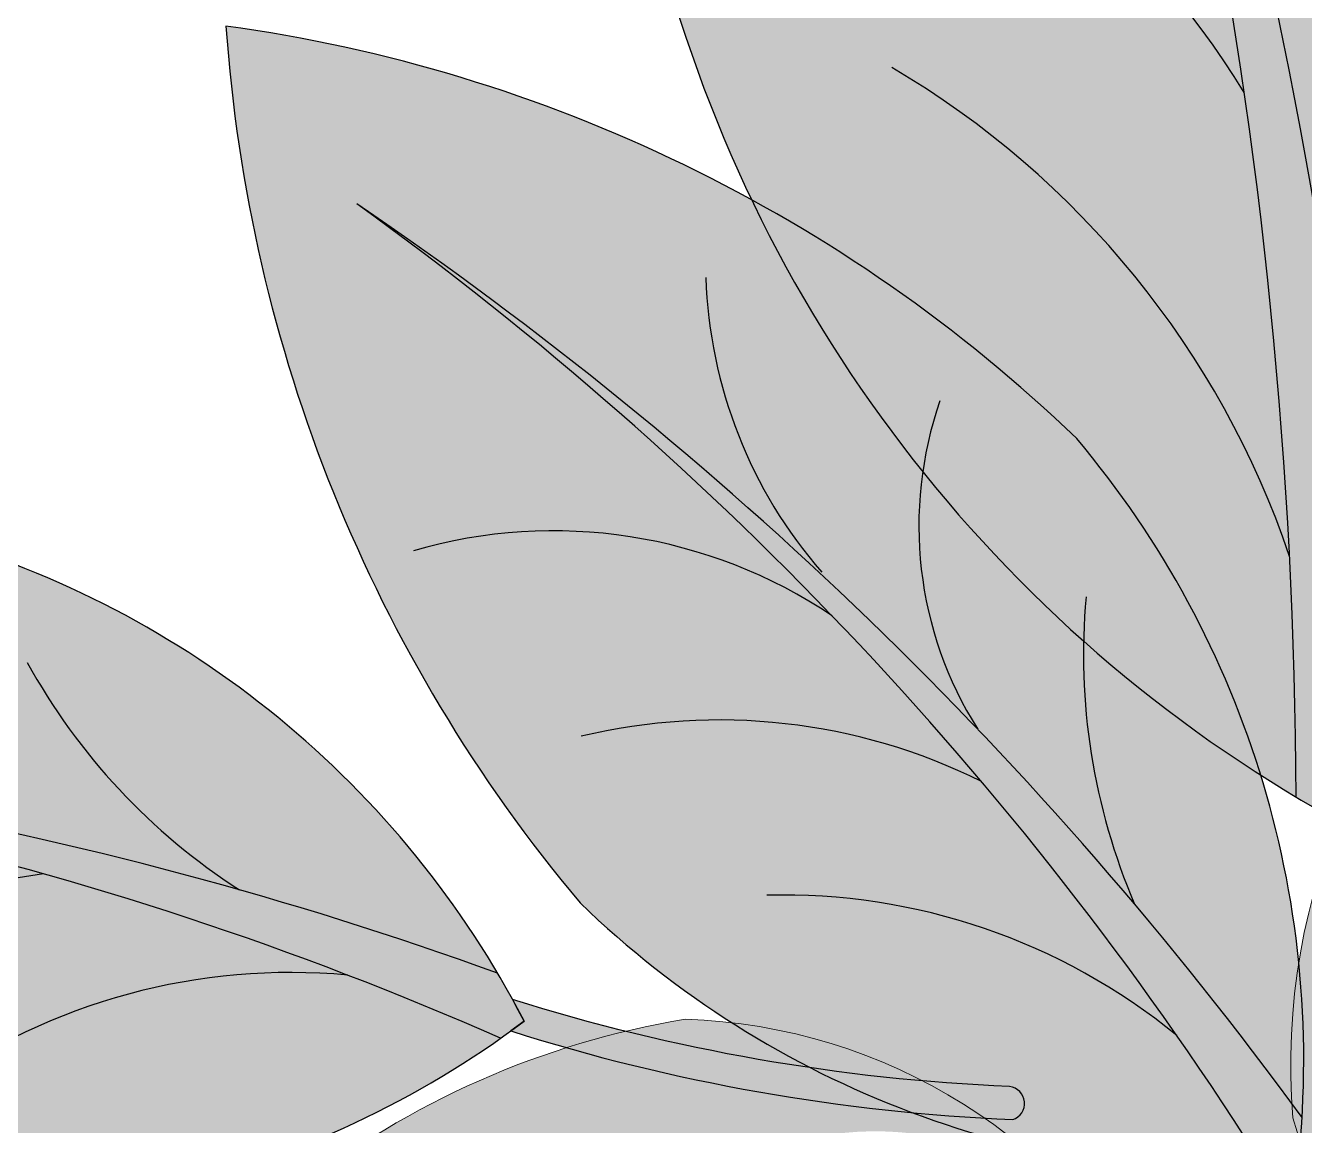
# Model space of a CAD drawing. Header units: inches. Extents: x 9636 to 21597, y -10243 to 557.
# Drawn here: x 15028.83 to 15033.415, y -8346.014 to -8342.072 of the extents above; entities that cross this region are included whole.
import ezdxf

# ---------------------------------------------------------------- set-up
doc = ezdxf.new("R2010")
doc.units = ezdxf.units.IN
doc.header["$MEASUREMENT"] = 0
doc.layers.add('MESA', color=7, linetype='Continuous')

# ---------------------------------------------------------------- blocks, each defined once
blk = doc.blocks.new('FF')
at = {"layer": 'MESA', "ltscale": 0.8}
h = blk.add_hatch(color=85, dxfattribs=at)
h.dxf.hatch_style = 1
h.set_gradient(color1=(103, 159, 96), color2=(179, 207, 175), one_color=1, tint=0.75, name='INVCURVED')
h.paths.add_polyline_path([(15031.08849153635, -8341.740547688554, 0.1995123331975758), (15033.38488328828, -8344.83736462154, 0.0967495278531692), (15032.03135209115, -8338.03341177614, -0.08665420676483183), (15033.68883871296, -8344.683876930956, 0.1924888780828612), (15034.56727776562, -8341.059305403194, 0.1586077411667837), (15031.94374669149, -8336.885046855861, 0.1586077411660197)])
h = blk.add_hatch(color=85, dxfattribs=at)
h.dxf.hatch_style = 1
h.set_gradient(color1=(103, 159, 96), color2=(52, 80, 48), one_color=1, tint=0.25)
h.paths.add_polyline_path([(15032.03135209116, -8338.03341177616, -0.09674952785286056), (15033.38488328828, -8344.83736462154, 0.007527451123012324), (15033.51584427315, -8344.913015077242, 0.01429188129494994), (15033.68883871296, -8344.683876930956, 0.08665420676455064)])
h = blk.add_hatch(color=85, dxfattribs=at)
h.dxf.hatch_style = 1
h.set_gradient(color1=(103, 159, 96), color2=(179, 207, 175), one_color=1, tint=0.75, name='INVCURVED')
h.paths.add_polyline_path([(15030.81773103968, -8345.216885656473, 0.1995123331975758), (15033.28463706519, -8346.186520275262, 0.0967495278531692), (15030.0175363063, -8342.711708096855, -0.08665420676483183), (15033.40599326362, -8345.986322753979, 0.1924888780828612), (15032.5982985105, -8343.55275294477, 0.1586077411667837), (15029.54825028068, -8342.07394206332, 0.1586077411660197)])
h = blk.add_hatch(color=85, dxfattribs=at)
h.dxf.hatch_style = 1
h.set_gradient(color1=(103, 159, 96), color2=(52, 80, 48), one_color=1, tint=0.25)
h.paths.add_polyline_path([(15030.01753630631, -8342.711708096864, -0.09674952785286056), (15033.28463706519, -8346.186520275262, 0.007527451123012324), (15033.38855653849, -8346.18294391903, 0.01429188129494994), (15033.40599326362, -8345.986322753979, 0.08665420676455064)])
h = blk.add_hatch(color=85, dxfattribs=at)
h.dxf.hatch_style = 1
h.set_gradient(color1=(103, 159, 96), color2=(179, 207, 175), one_color=1, tint=0.75, name='INVCURVED')
h.paths.add_polyline_path([(15027.94588530253, -8346.278893235285, 0.1995123331975758), (15030.5329654033, -8345.701976270011, 0.0967495278531692), (15025.88079520248, -8344.650510879932, -0.08665420676483183), (15030.5215073507, -8345.46814922398, 0.1924888780828612), (15028.49027403273, -8343.903309283765, 0.1586077411667837), (15025.13497106945, -8344.384576207567, 0.1586077411660197)])
h = blk.add_hatch(color=7, dxfattribs=at)
h.dxf.hatch_style = 1
h.set_gradient(color1=(237, 238, 238), one_color=1, tint=1)
h.paths.add_polyline_path([(15034.29905799937, -8343.925578784183, 0.2569091805170801), (15033.3730439427, -8345.987614562007, 0.2403030205165218), (15034.32528986996, -8347.011752826857, -0.3583807301859824), (15033.78529884562, -8346.075738772606, 0.2702333190890776), (15034.48557492029, -8347.06056799768, -0.3489770048102109), (15034.12825766773, -8346.320721871853, 0.2509502793129825), (15034.48072403119, -8346.979033918715, -0.2453890551403372), (15034.28139955833, -8346.447449847017, 0.1532458537889449), (15034.47539649233, -8346.88948827997, 0.1518402250092038), (15034.61564159782, -8346.431994445597, 0.00137366511991412), (15034.61561205879, -8346.427565795651, -0.245389055139057), (15034.48072403114, -8346.979033918718, 0.2509502793127925), (15034.75264739258, -8346.283573658231, -0.3489770048638718), (15034.48557492036, -8347.060567997738, 0.2702333191166405), (15035.06413901328, -8345.999653875875, -0.358380731124288), (15034.63894120183, -8346.993092068207, 0.240303021013481), (15035.46303675173, -8345.863269947982, 0.2569091805174252)])
edge = h.paths.add_edge_path(flags=16)
edge.add_arc((15033.31916893976, -8346.924633188237), 1.156275135120271, 363.32084145873085, 364.82020214449585, ccw=False)
edge.add_arc((15035.4902097939, -8346.770133725022), 1.020467285541693, 183.2210641323503, 184.9199794707035, ccw=False)
edge.add_arc((15033.31916893976, -8346.92463318823), 1.156275135120271, 364.8202021441406, 382.3792747682185)
edge.add_spline(control_points=[(15034.38847882256, -8346.482234923535), (15034.38867886106, -8346.47779711231), (15034.39069649168, -8346.436370881263), (15034.39410810336, -8346.395026681743), (15034.39723839373, -8346.358179407398)], knot_values=[0.2471511740125481, 0.2471511740125481, 0.2471511740125481, 0.2471511740125481, 0.247785628570655, 0.2530743171580143, 0.2530743171580143, 0.2530743171580143, 0.2530743171580143], degree=3, periodic=0)
edge.add_spline(control_points=[(15034.39723839373, -8346.358179407398), (15034.39931889261, -8346.333689438667), (15034.40143654694, -8346.30922966793), (15034.4032897666, -8346.284800964953)], knot_values=[0.2436361292652643, 0.2436361292652643, 0.2436361292652643, 0.2436361292652643, 0.2471511740125481, 0.2471511740125481, 0.2471511740125481, 0.2471511740125481], degree=3, periodic=0)
edge.add_spline(control_points=[(15034.4032897666, -8346.284800964953), (15034.40540789434, -8346.256880306219), (15034.40801370852, -8346.215897244476), (15034.40890008918, -8346.175004685103), (15034.40902638159, -8346.161931739302)], knot_values=[0.2377304945037521, 0.2377304945037521, 0.2377304945037521, 0.2377304945037521, 0.2417479965750198, 0.2436361292652643, 0.2436361292652643, 0.2436361292652643, 0.2436361292652643], degree=3, periodic=0)
edge.add_spline(control_points=[(15034.40902638159, -8346.161931739302), (15034.40922116941, -8346.14176860805), (15034.40904224132, -8346.12160810916), (15034.40855806249, -8346.101420360066)], knot_values=[0.2348183224622999, 0.2348183224622999, 0.2348183224622999, 0.2348183224622999, 0.2377304945037521, 0.2377304945037521, 0.2377304945037521, 0.2377304945037521], degree=3, periodic=0)
edge.add_spline(control_points=[(15034.40855806249, -8346.101420360066), (15034.40791173969, -8346.07447204752), (15034.40672148554, -8346.047475177376), (15034.40515015483, -8346.020358669373)], knot_values=[0.2309309092598198, 0.2309309092598198, 0.2309309092598198, 0.2309309092598198, 0.2348183224622999, 0.2348183224622999, 0.2348183224622999, 0.2348183224622999], degree=3, periodic=0)
edge.add_spline(control_points=[(15034.40515015483, -8346.020358669373), (15034.40334737357, -8345.989248011478), (15034.40104298588, -8345.957979875722), (15034.39848293045, -8345.92644691871)], knot_values=[0.2264708961110354, 0.2264708961110354, 0.2264708961110354, 0.2264708961110354, 0.2309309092598199, 0.2309309092598199, 0.2309309092598199, 0.2309309092598199], degree=3, periodic=0)
edge.add_spline(control_points=[(15034.39848293045, -8345.92644691871), (15034.39787836394, -8345.919000294894), (15034.39497308524, -8345.88397030392), (15034.39182492685, -8345.84858362912), (15034.38818715478, -8345.821105372252)], knot_values=[0.2215260703448321, 0.2215260703448321, 0.2215260703448321, 0.2215260703448321, 0.222579318859487, 0.2264708961110354, 0.2264708961110354, 0.2264708961110354, 0.2264708961110354], degree=3, periodic=0)
edge.add_spline(control_points=[(15034.38818715478, -8345.821105372252), (15034.3841129842, -8345.790330737775), (15034.37858358991, -8345.760021519927), (15034.37018050041, -8345.73100931256)], knot_values=[0.2171676473178, 0.2171676473178, 0.2171676473178, 0.2171676473178, 0.2215260703448321, 0.2215260703448321, 0.2215260703448321, 0.2215260703448321], degree=3, periodic=0)
edge.add_spline(control_points=[(15034.37018050041, -8345.73100931256), (15034.36381967859, -8345.70904816577), (15034.35410302558, -8345.68330110834), (15034.34105586934, -8345.659179465112), (15034.33868759295, -8345.654964533634)], knot_values=[0.2131642620453263, 0.2131642620453263, 0.2131642620453263, 0.2131642620453263, 0.2164634238997696, 0.2171676473178, 0.2171676473178, 0.2171676473178, 0.2171676473178], degree=3, periodic=0)
edge.add_spline(control_points=[(15034.33868759295, -8345.654964533634), (15034.32659997603, -8345.633451640464), (15034.30562634807, -8345.602311956995), (15034.28928971938, -8345.566235517028), (15034.28606614527, -8345.553975501165)], knot_values=[0.2077773224475375, 0.2077773224475375, 0.2077773224475375, 0.2077773224475375, 0.2113716592103856, 0.2131642620453263, 0.2131642620453263, 0.2131642620453263, 0.2131642620453263], degree=3, periodic=0)
edge.add_spline(control_points=[(15034.28606614527, -8345.553975501165), (15034.28327992342, -8345.54337883954), (15034.28011153886, -8345.513217744376), (15034.29844423459, -8345.483040580059), (15034.31464804569, -8345.47203075638)], knot_values=[0.203445163018474, 0.203445163018474, 0.203445163018474, 0.203445163018474, 0.2049945578871382, 0.2077773224475375, 0.2077773224475375, 0.2077773224475375, 0.2077773224475375], degree=3, periodic=0)
edge.add_spline(control_points=[(15034.31464804569, -8345.47203075638), (15034.31563149703, -8345.471362541612), (15034.33601060977, -8345.458370478298), (15034.36514630281, -8345.459028633135), (15034.39024780023, -8345.464916674273), (15034.39238473044, -8345.465463360006)], knot_values=[0.1996944706411438, 0.1996944706411438, 0.1996944706411438, 0.1996944706411438, 0.1998633638435843, 0.2031371852270858, 0.203445163018474, 0.203445163018474, 0.203445163018474, 0.203445163018474], degree=3, periodic=0)
edge.add_spline(control_points=[(15034.39238473044, -8345.465463360006), (15034.40728093903, -8345.469274221354), (15034.42624374872, -8345.477176632208), (15034.44245114629, -8345.48972249696), (15034.44661039868, -8345.49337635088)], knot_values=[0.1967564236367511, 0.1967564236367511, 0.1967564236367511, 0.1967564236367511, 0.1989032889930779, 0.1996944706411438, 0.1996944706411438, 0.1996944706411438, 0.1996944706411438], degree=3, periodic=0)
edge.add_spline(control_points=[(15034.44661039868, -8345.49337635088), (15034.45831120615, -8345.503655371533), (15034.47240680612, -8345.521082689234), (15034.48308945868, -8345.540103113954), (15034.48589334987, -8345.545635781928)], knot_values=[0.1936429904609736, 0.1936429904609736, 0.1936429904609736, 0.1936429904609736, 0.1958687424163022, 0.1967564236367511, 0.1967564236367511, 0.1967564236367511, 0.1967564236367511], degree=3, periodic=0)
edge.add_spline(control_points=[(15034.48589334987, -8345.545635781928), (15034.50013120692, -8345.573730073102), (15034.50813231543, -8345.604652766915), (15034.51455292131, -8345.63580991654)], knot_values=[0.1891354409754396, 0.1891354409754396, 0.1891354409754396, 0.1891354409754396, 0.1936429904609736, 0.1936429904609736, 0.1936429904609736, 0.1936429904609736], degree=3, periodic=0)
edge.add_spline(control_points=[(15034.51455292131, -8345.63580991654), (15034.51513674611, -8345.638643031867), (15034.51937427459, -8345.659691612898), (15034.52308443838, -8345.680739550664), (15034.52597237673, -8345.69895447133)], knot_values=[0.1860923947748148, 0.1860923947748148, 0.1860923947748148, 0.1860923947748148, 0.186502265629451, 0.1891354409754396, 0.1891354409754396, 0.1891354409754396, 0.1891354409754396], degree=3, periodic=0)
edge.add_spline(control_points=[(15034.52597237673, -8345.69895447133), (15034.53037003536, -8345.726691560294), (15034.53401987458, -8345.754433171256), (15034.53717743312, -8345.782187890889)], knot_values=[0.1820826809719926, 0.1820826809719926, 0.1820826809719926, 0.1820826809719926, 0.1860923947748149, 0.1860923947748149, 0.1860923947748149, 0.1860923947748149], degree=3, periodic=0)
edge.add_spline(control_points=[(15034.53717743312, -8345.782187890889), (15034.54008451041, -8345.807740897728), (15034.54257431196, -8345.833305015973), (15034.5448462594, -8345.85888694664)], knot_values=[0.1783910477803653, 0.1783910477803653, 0.1783910477803653, 0.1783910477803653, 0.1820826809719925, 0.1820826809719925, 0.1820826809719925, 0.1820826809719925], degree=3, periodic=0)
edge.add_spline(control_points=[(15034.5448462594, -8345.85888694664), (15034.54553372005, -8345.866627693895), (15034.54775147632, -8345.892351051665), (15034.54981004144, -8345.91809446102), (15034.55110501975, -8345.936105500625)], knot_values=[0.1746797876871894, 0.1746797876871894, 0.1746797876871894, 0.1746797876871894, 0.175796826109966, 0.1783910477803653, 0.1783910477803653, 0.1783910477803653, 0.1783910477803653], degree=3, periodic=0)
edge.add_spline(control_points=[(15034.55110501975, -8345.936105500625), (15034.55251042236, -8345.955652362358), (15034.55374623523, -8345.975218120508), (15034.55472783465, -8345.994810759044)], knot_values=[0.171864353741853, 0.171864353741853, 0.171864353741853, 0.171864353741853, 0.1746797876871893, 0.1746797876871893, 0.1746797876871893, 0.1746797876871893], degree=3, periodic=0)
edge.add_spline(control_points=[(15034.55472783465, -8345.994810759044), (15034.55598455794, -8346.019894845655), (15034.55682459491, -8346.045022992445), (15034.55707035983, -8346.070211954053)], knot_values=[0.1682598066156458, 0.1682598066156458, 0.1682598066156458, 0.1682598066156458, 0.171864353741853, 0.171864353741853, 0.171864353741853, 0.171864353741853], degree=3, periodic=0)
edge.add_spline(control_points=[(15034.55707035983, -8346.070211954053), (15034.55741439483, -8346.105472820833), (15034.55645208159, -8346.14696810467), (15034.55321778622, -8346.188690538878), (15034.55269850363, -8346.194841304123)], knot_values=[0.1623418216133556, 0.1623418216133556, 0.1623418216133556, 0.1623418216133556, 0.1673876610569998, 0.1682598066156458, 0.1682598066156458, 0.1682598066156458, 0.1682598066156458], degree=3, periodic=0)
edge.add_spline(control_points=[(15034.55269850363, -8346.194841304123), (15034.55050249966, -8346.220852391525), (15034.54754397055, -8346.246900046655), (15034.54433010096, -8346.272765805863)], knot_values=[0.1586535887747186, 0.1586535887747186, 0.1586535887747186, 0.1586535887747186, 0.1623418216133555, 0.1623418216133555, 0.1623418216133555, 0.1623418216133555], degree=3, periodic=0)
edge.add_spline(control_points=[(15034.54433010096, -8346.272765805863), (15034.54204665266, -8346.29114337909), (15034.53963430655, -8346.309429129878), (15034.53727497194, -8346.327544703001)], knot_values=[0.1560331062850654, 0.1560331062850654, 0.1560331062850654, 0.1560331062850654, 0.1586535887747186, 0.1586535887747186, 0.1586535887747186, 0.1586535887747186], degree=3, periodic=0)
edge.add_spline(control_points=[(15034.53727497194, -8346.327544703001), (15034.53361177324, -8346.355671677135), (15034.52878663801, -8346.393499588961), (15034.52546780495, -8346.430017051194), (15034.52470188848, -8346.439758233082)], knot_values=[0.1504801710943955, 0.1504801710943955, 0.1504801710943955, 0.1504801710943955, 0.1545488385723417, 0.1560331062850654, 0.1560331062850654, 0.1560331062850654, 0.1560331062850654], degree=3, periodic=0)
edge.add_arc((15035.4902097939, -8346.77013372503), 1.020467285541694, 161.1101857055243, 183.2210641319494)
h = blk.add_hatch(color=85, dxfattribs=at)
h.dxf.hatch_style = 1
h.set_gradient(color1=(103, 159, 96), color2=(52, 80, 48), one_color=1, tint=0.25)
h.paths.add_polyline_path([(15025.8807952025, -8344.650510879932, -0.09674952785286056), (15030.5329654033, -8345.701976270011, 0.007527451123012324), (15030.61708788067, -8345.640857892608, 0.01429188129494994), (15030.5215073507, -8345.46814922398, 0.08665420676455064)])
h = blk.add_hatch(color=35, dxfattribs=at)
h.dxf.hatch_style = 1
h.set_gradient(color1=(179, 116, 77), color2=(114, 74, 49), one_color=1, tint=0.3199999928474426, name='CURVED')
h.paths.add_polyline_path([(15031.45658711749, -8345.77776453904), (15031.45866194085, -8345.894222814839, 0.03310768506175343), (15032.36889872343, -8345.993226445966, 0.8090823413515376), (15032.35782353845, -8345.8751872958, -0.032777259300629)])
h.paths.add_polyline_path([(15030.56945759897, -8345.675937777049, 0.03310768506174779), (15031.45866194085, -8345.894222814839), (15031.45658711749, -8345.77776453904, -0.03277725930060161), (15030.57581192672, -8345.563397229698), (15030.61708788067, -8345.640857892608)])
h = blk.add_hatch(color=7, dxfattribs=at)
h.dxf.hatch_style = 1
h.set_gradient(color1=(237, 238, 238), one_color=1, tint=1)
h.paths.add_polyline_path([(15028.88062760719, -8347.452482282708, 0.2569091805170801), (15031.69566780833, -8348.314158119798, 0.2403030205165218), (15032.86441129797, -8346.917282129092, -0.3583807301859824), (15031.74257989019, -8347.767115783638, 0.2702333190890776), (15032.9014557983, -8346.702227793014, -0.3489770048102109), (15032.00344573729, -8347.284140509168, 0.2509502793129825), (15032.79688302278, -8346.721740239214, -0.2453890551403372), (15032.14233174866, -8347.065661010367, 0.1532458537889449), (15032.68203489918, -8346.743169983614, 0.1518402250092038), (15032.0680672327, -8346.636254135918, 0.00137366511991412), (15032.06234919945, -8346.637011674702, -0.245389055139057), (15032.79688302279, -8346.721740239269, 0.2509502793127925), (15031.85401900482, -8346.48331995223, -0.3489770048638718), (15032.90145579836, -8346.702227792912, 0.2702333191166405), (15031.43653240096, -8346.126919837865, -0.358380731124288), (15032.78934937613, -8346.515003833365, 0.240303021013481), (15031.19549814842, -8345.633605992354, 0.2569091805174252)])
edge = h.paths.add_edge_path(flags=16)
edge.add_arc((15032.91526195855, -8348.231572395462), 1.505930977375517, 100.4854200303784, 101.98478071614329, ccw=False)
edge.add_arc((15032.36296028155, -8345.451185807478), 1.329055040637622, -79.6143572960022, -77.91544195764902, ccw=False)
edge.add_arc((15032.91526195854, -8348.231572395465), 1.505930977375517, 101.9847807157881, 119.5438533398659)
edge.add_spline(control_points=[(15032.1698886292, -8346.921639730272), (15032.16412146606, -8346.922102090337), (15032.11026154087, -8346.926223917078), (15032.05628118797, -8346.928531075779), (15032.00815759016, -8346.93047130829)], knot_values=[0.2471511740125481, 0.2471511740125481, 0.2471511740125481, 0.2471511740125481, 0.247785628570655, 0.2530743171580143, 0.2530743171580143, 0.2530743171580143, 0.2530743171580143], degree=3, periodic=0)
edge.add_spline(control_points=[(15032.00815759016, -8346.93047130829), (15031.97617298814, -8346.931760853699), (15031.9442213735, -8346.932997480535), (15031.91235285898, -8346.934570771127)], knot_values=[0.2436361292652643, 0.2436361292652643, 0.2436361292652643, 0.2436361292652643, 0.2471511740125481, 0.2471511740125481, 0.2471511740125481, 0.2471511740125481], degree=3, periodic=0)
edge.add_spline(control_points=[(15031.91235285898, -8346.934570771127), (15031.87592890642, -8346.936368955412), (15031.82254611603, -8346.939658727906), (15031.76955957159, -8346.9451557021), (15031.75264581309, -8346.947116006779)], knot_values=[0.2377304945037521, 0.2377304945037521, 0.2377304945037521, 0.2377304945037521, 0.2417479965750198, 0.2436361292652643, 0.2436361292652643, 0.2436361292652643, 0.2436361292652643], degree=3, periodic=0)
edge.add_spline(control_points=[(15031.75264581309, -8346.947116006779), (15031.72655878283, -8346.950139493692), (15031.70053585872, -8346.953645479663), (15031.67452730449, -8346.957550346)], knot_values=[0.2348183224622999, 0.2348183224622999, 0.2348183224622999, 0.2348183224622999, 0.2377304945037521, 0.2377304945037521, 0.2377304945037521, 0.2377304945037521], degree=3, periodic=0)
edge.add_spline(control_points=[(15031.67452730449, -8346.957550346), (15031.63980888962, -8346.962762891388), (15031.60511608067, -8346.968686208287), (15031.57033057232, -8346.97512139687)], knot_values=[0.2309309092598198, 0.2309309092598198, 0.2309309092598198, 0.2309309092598198, 0.2348183224622999, 0.2348183224622999, 0.2348183224622999, 0.2348183224622999], degree=3, periodic=0)
edge.add_spline(control_points=[(15031.57033057232, -8346.97512139687), (15031.53042130192, -8346.982504462212), (15031.49039001244, -8346.990561298024), (15031.45005804254, -8346.998991531429)], knot_values=[0.2264708961110354, 0.2264708961110354, 0.2264708961110354, 0.2264708961110354, 0.2309309092598199, 0.2309309092598199, 0.2309309092598199, 0.2309309092598199], degree=3, periodic=0)
edge.add_spline(control_points=[(15031.45005804254, -8346.998991531429), (15031.44053349946, -8347.000982362066), (15031.39573863598, -8347.010426743682), (15031.35052230734, -8347.020242919478), (15031.31560499882, -8347.029407184886)], knot_values=[0.2215260703448321, 0.2215260703448321, 0.2215260703448321, 0.2215260703448321, 0.222579318859487, 0.2264708961110354, 0.2264708961110354, 0.2264708961110354, 0.2264708961110354], degree=3, periodic=0)
edge.add_spline(control_points=[(15031.31560499882, -8347.029407184886), (15031.27649890078, -8347.03967082423), (15031.23823060698, -8347.051739346418), (15031.20210513676, -8347.067310662034)], knot_values=[0.2171676473178, 0.2171676473178, 0.2171676473178, 0.2171676473178, 0.2215260703448321, 0.2215260703448321, 0.2215260703448321, 0.2215260703448321], degree=3, periodic=0)
edge.add_spline(control_points=[(15031.20210513676, -8347.067310662034), (15031.17475951826, -8347.079097560685), (15031.14306673924, -8347.095835927114), (15031.11401535831, -8347.116614043467), (15031.10895339105, -8347.12035905195)], knot_values=[0.2131642620453263, 0.2131642620453263, 0.2131642620453263, 0.2131642620453263, 0.2164634238997696, 0.2171676473178, 0.2171676473178, 0.2171676473178, 0.2171676473178], degree=3, periodic=0)
edge.add_spline(control_points=[(15031.10895339105, -8347.12035905195), (15031.08311725077, -8347.139473471218), (15031.04628448842, -8347.171634382028), (15031.00231909365, -8347.198605128144), (15030.98699996251, -8347.20476218041)], knot_values=[0.2077773224475375, 0.2077773224475375, 0.2077773224475375, 0.2077773224475375, 0.2113716592103856, 0.2131642620453263, 0.2131642620453263, 0.2131642620453263, 0.2131642620453263], degree=3, periodic=0)
edge.add_spline(control_points=[(15030.98699996251, -8347.20476218041), (15030.97375922523, -8347.21008388637), (15030.93529882939, -8347.219077382199), (15030.89332514137, -8347.200289161305), (15030.8764658587, -8347.181138501375)], knot_values=[0.203445163018474, 0.203445163018474, 0.203445163018474, 0.203445163018474, 0.2049945578871382, 0.2077773224475375, 0.2077773224475375, 0.2077773224475375, 0.2077773224475375], degree=3, periodic=0)
edge.add_spline(control_points=[(15030.8764658587, -8347.181138501375), (15030.87544262509, -8347.179976198127), (15030.85534361923, -8347.155752075909), (15030.85146145105, -8347.117995170995), (15030.85499278984, -8347.084601855677), (15030.85535212101, -8347.081751650883)], knot_values=[0.1996944706411438, 0.1996944706411438, 0.1996944706411438, 0.1996944706411438, 0.1998633638435843, 0.2031371852270858, 0.203445163018474, 0.203445163018474, 0.203445163018474, 0.203445163018474], degree=3, periodic=0)
edge.add_spline(control_points=[(15030.85535212101, -8347.081751650883), (15030.85785696282, -8347.061883315882), (15030.86498846677, -8347.036095388932), (15030.87856795337, -8347.01311382711), (15030.88261396263, -8347.0071456055)], knot_values=[0.1967564236367511, 0.1967564236367511, 0.1967564236367511, 0.1967564236367511, 0.1989032889930779, 0.1996944706411438, 0.1996944706411438, 0.1996944706411438, 0.1996944706411438], degree=3, periodic=0)
edge.add_spline(control_points=[(15030.88261396263, -8347.0071456055), (15030.89399619456, -8346.990355806402), (15030.91422666767, -8346.969310252807), (15030.93707018241, -8346.952416233733), (15030.94376420837, -8346.947894264538)], knot_values=[0.1936429904609736, 0.1936429904609736, 0.1936429904609736, 0.1936429904609736, 0.1958687424163022, 0.1967564236367511, 0.1967564236367511, 0.1967564236367511, 0.1967564236367511], degree=3, periodic=0)
edge.add_spline(control_points=[(15030.94376420837, -8346.947894264538), (15030.97775575011, -8346.924932192745), (15031.01641530276, -8346.909569998972), (15031.05563455496, -8346.89621209325)], knot_values=[0.1891354409754396, 0.1891354409754396, 0.1891354409754396, 0.1891354409754396, 0.1936429904609736, 0.1936429904609736, 0.1936429904609736, 0.1936429904609736], degree=3, periodic=0)
edge.add_spline(control_points=[(15031.05563455496, -8346.89621209325), (15031.05920075616, -8346.89499746072), (15031.08571202748, -8346.886102576633), (15031.11230813002, -8346.87788927315), (15031.13537688288, -8346.871198654531)], knot_values=[0.1860923947748148, 0.1860923947748148, 0.1860923947748148, 0.1860923947748148, 0.186502265629451, 0.1891354409754396, 0.1891354409754396, 0.1891354409754396, 0.1891354409754396], degree=3, periodic=0)
edge.add_spline(control_points=[(15031.13537688288, -8346.871198654531), (15031.17050522969, -8346.861010398035), (15031.20576089198, -8346.851787761187), (15031.24111345727, -8346.843199134575)], knot_values=[0.1820826809719926, 0.1820826809719926, 0.1820826809719926, 0.1820826809719926, 0.1860923947748149, 0.1860923947748149, 0.1860923947748149, 0.1860923947748149], degree=3, periodic=0)
edge.add_spline(control_points=[(15031.24111345727, -8346.843199134575), (15031.27366159159, -8346.835291822326), (15031.30629186456, -8346.827921921138), (15031.3389805424, -8346.82083064408)], knot_values=[0.1783910477803653, 0.1783910477803653, 0.1783910477803653, 0.1783910477803653, 0.1820826809719925, 0.1820826809719925, 0.1820826809719925, 0.1820826809719925], degree=3, periodic=0)
edge.add_spline(control_points=[(15031.3389805424, -8346.82083064408), (15031.34887169551, -8346.818684919266), (15031.38175193214, -8346.811640696922), (15031.41468393821, -8346.804798928957), (15031.43774798239, -8346.800199897461)], knot_values=[0.1746797876871894, 0.1746797876871894, 0.1746797876871894, 0.1746797876871894, 0.175796826109966, 0.1783910477803653, 0.1783910477803653, 0.1783910477803653, 0.1783910477803653], degree=3, periodic=0)
edge.add_spline(control_points=[(15031.43774798239, -8346.800199897461), (15031.46277872422, -8346.795208701245), (15031.48786143185, -8346.790433584432), (15031.51302016826, -8346.78598260337)], knot_values=[0.171864353741853, 0.171864353741853, 0.171864353741853, 0.171864353741853, 0.1746797876871893, 0.1746797876871893, 0.1746797876871893, 0.1746797876871893], degree=3, periodic=0)
edge.add_spline(control_points=[(15031.51302016826, -8346.78598260337), (15031.54523042529, -8346.780284096028), (15031.5775653026, -8346.775116886054), (15031.61007529716, -8346.770707733409)], knot_values=[0.1682598066156458, 0.1682598066156458, 0.1682598066156458, 0.1682598066156458, 0.171864353741853, 0.171864353741853, 0.171864353741853, 0.171864353741853], degree=3, periodic=0)
edge.add_spline(control_points=[(15031.61007529716, -8346.770707733409), (15031.65558454066, -8346.764535563769), (15031.70936227745, -8346.759038808359), (15031.76380259395, -8346.756441077763), (15031.77183514294, -8346.756113010655)], knot_values=[0.1623418216133556, 0.1623418216133556, 0.1623418216133556, 0.1623418216133556, 0.1673876610569998, 0.1682598066156458, 0.1682598066156458, 0.1682598066156458, 0.1682598066156458], degree=3, periodic=0)
edge.add_spline(control_points=[(15031.77183514294, -8346.756113010655), (15031.80580414121, -8346.754725641453), (15031.83994425412, -8346.754317689738), (15031.87389079199, -8346.754269242749)], knot_values=[0.1586535887747186, 0.1586535887747186, 0.1586535887747186, 0.1586535887747186, 0.1623418216133555, 0.1623418216133555, 0.1623418216133555, 0.1623418216133555], degree=3, periodic=0)
edge.add_spline(control_points=[(15031.87389079199, -8346.754269242749), (15031.89800974326, -8346.754234821254), (15031.92203097638, -8346.754381880468), (15031.94582369001, -8346.754488079483)], knot_values=[0.1560331062850654, 0.1560331062850654, 0.1560331062850654, 0.1560331062850654, 0.1586535887747186, 0.1586535887747186, 0.1586535887747186, 0.1586535887747186], degree=3, periodic=0)
edge.add_spline(control_points=[(15031.94582369001, -8346.754488079483), (15031.98276522292, -8346.754652968384), (15032.03243133132, -8346.754743574347), (15032.08015936217, -8346.75310055526), (15032.09287161488, -8346.752507986499)], knot_values=[0.1504801710943955, 0.1504801710943955, 0.1504801710943955, 0.1504801710943955, 0.1545488385723417, 0.1560331062850654, 0.1560331062850654, 0.1560331062850654, 0.1560331062850654], degree=3, periodic=0)
edge.add_arc((15032.36296028156, -8345.451185807477), 1.329055040637622, -101.7252357228282, -79.61435729640314)
at = {"color": 252, "true_color": 0x939598}
blk.add_spline([(15035.81435879978, -8262.470320095861), (15015.41397490501, -8280.041392168163), (15010.12710235194, -8318.544237357157), (14990.76137849789, -8332.275066038037), (14980.15378749427, -8358.470320095861)], degree=3, dxfattribs=at)
blk.add_open_spline([(15052.07686949681, -8262.470320095861), (15047.97159347439, -8264.789895325404), (15043.86631745197, -8267.109470554948), (15039.76104142955, -8269.429045784493), (15039.75729123352, -8269.43116473137), (15039.75354103749, -8269.433283678245), (15039.74979107835, -8269.435402491697), (15039.14701445317, -8269.775985194483), (15038.55035827125, -8270.1131204671), (15036.78439305607, -8271.117097236169), (15035.63904365824, -8271.776689286922), (15032.73880644113, -8273.50882445235), (15031.06527855309, -8274.57609764914), (15028.11518364648, -8276.704413617274), (15026.84171328607, -8277.76477050337), (15025.09711949756, -8279.523769089425), (15024.49918523569, -8280.232466383604), (15023.52243535517, -8281.623726584929), (15023.14226381015, -8282.304539905952), (15022.75248760541, -8283.22547883933), (15022.66391763698, -8283.457510627672), (15022.49319789592, -8283.956368120096), (15022.4121008477, -8284.220696815642), (15022.18341575374, -8285.058797690572), (15022.05067776037, -8285.678012360962), (15021.71131880214, -8287.762367787916), (15021.58560477828, -8289.414282420215), (15021.49721333539, -8293.046228597683), (15021.53228490243, -8295.024084780092), (15021.62991579047, -8299.176393296764), (15021.69231297372, -8301.350665752698), (15021.66396341603, -8305.82573875058), (15021.5754849427, -8308.127760116371), (15021.08573832458, -8312.064658295394), (15020.79577059773, -8313.67187649829), (15019.91167042237, -8316.914684349107), (15019.31558953904, -8318.552651597138), (15018.15236880262, -8320.84216631148), (15017.76491546551, -8321.519818837693), (15017.0874449499, -8322.565156835137), (15016.82620455143, -8322.941950357519), (15015.99950278175, -8324.054199163373), (15015.41501848401, -8324.739433793638), (15014.21074097438, -8326.009418310521), (15013.59077204716, -8326.594611080754), (15011.52654176845, -8328.386477141574), (15010.05301187874, -8329.424887132678), (15007.15918380127, -8331.283811043188), (15005.73555323797, -8332.104036780507), (15003.02622681599, -8333.644933125628), (15001.74022703231, -8334.365198288671), (14999.41017284273, -8335.760219273998), (14998.36766818741, -8336.43521839488), (14997.08837376707, -8337.38841947211), (14996.71699586091, -8337.68704503453), (14996.20682259447, -8338.13359321733), (14996.04065346325, -8338.28665691026), (14995.71202275789, -8338.60508576805), (14995.55175348417, -8338.768465128693), (14995.081475432, -8339.272282272443), (14994.78188750027, -8339.626441473756), (14993.85408121183, -8340.833408098308), (14993.26772449672, -8341.771187952567), (14992.18236009145, -8343.888552385546), (14991.68493776396, -8345.067458458805), (14990.77515454852, -8347.645098471814), (14990.36311836349, -8349.042924631296), (14989.42243512325, -8352.727142313466), (14988.93417009304, -8355.116188043521), (14988.4015707715, -8357.902535522233), (14988.347810107, -8358.185738374197), (14988.29402349202, -8358.470320095861)], degree=3, knots=[-12.89799058473343, -12.89799058473343, -12.89799058473343, -12.89799058473343, -0.01177164380050574, -0.01177164380050574, -0.01177164380050574, 0, 0, 0, 1.892199740009867, 1.892199740009867, 5.676599220029601, 5.676599220029601, 11.89095437501414, 11.89095437501414, 18.10530952999869, 18.10530952999869, 22.42482555206829, 22.42482555206829, 26.7443415741379, 26.7443415741379, 28.12890246143454, 28.12890246143454, 29.51346334873119, 29.51346334873119, 32.28258512332447, 32.28258512332447, 38.06473178875153, 38.06473178875153, 43.84687845417859, 43.84687845417859, 49.62902511960564, 49.62902511960564, 55.4111717850327, 55.4111717850327, 59.29413252342778, 59.29413252342778, 63.17709326182287, 63.17709326182287, 64.8324953939676, 64.8324953939676, 65.7831603205686, 65.7831603205686, 67.68449017377058, 67.68449017377058, 69.58582002697257, 69.58582002697257, 73.93855694883486, 73.93855694883486, 78.29129387069715, 78.29129387069715, 82.64403079255943, 82.64403079255943, 86.99676771442172, 86.99676771442172, 89.0460964002641, 89.0460964002641, 90.15774664607947, 90.15774664607947, 91.26939689189484, 91.26939689189484, 93.49269738352558, 93.49269738352558, 98.41801561009903, 98.41801561009903, 103.3433338366725, 103.3433338366725, 108.2686520632459, 108.2686520632459, 115.5627539277931, 115.5627539277931, 116.3832273075088, 116.3832273075088, 116.3832273075088, 116.3832273075088], dxfattribs=at)
at = {"layer": 'MESA', "ltscale": 0.8}
blk.add_lwpolyline([(15030.57581192672, -8345.563397229698), (15030.61708788067, -8345.640857892608), (15030.56945759897, -8345.675937777049, 0.06628802967972178), (15032.36889872343, -8345.993226445966, 0.8090823413515378), (15032.35782353845, -8345.8751872958, -0.06562502276091056)], format="xyb", close=True, dxfattribs=at)
for centre, radius, start, end in [((15015.29132819544, -8344.900163524302), 18.09366407336492, 0.1988607335505728, 22.30342081628262), ((15013.8173755486, -8346.10463620001), 19.92218876512046, 4.089544111852532, 23.89973970997613), ((15030.57802249234, -8343.9268529658), 3.078555152519601, 31.64329836069196, 71.53378842061213), ((15035.96270719948, -8340.525989763446), 5.023258831092003, 193.9920256697578, 240.8494112859153), ((15028.80098729002, -8347.49994086829), 5.47721325207724, 46.10868767098737, 82.1586103458541), ((15035.01232366676, -8341.694775819797), 5.47721325207724, 183.9695395587798, 220.0194622336441), ((15030.29537047902, -8345.013745578442), 3.237212272972877, 18.7210229159398, 59.56189050049583), ((15022.75624663929, -8352.812253594448), 12.4397486701748, 32.18305397971793, 54.28761406245172), ((15022.33534252095, -8354.051409930415), 13.69689523321572, 36.07373735802048, 55.88393295614286), ((15032.9586742217, -8342.920110897252), 1.690926055896993, 181.866756039055, 221.0751053626661), ((15033.39563334058, -8343.86567523754), 1.363382352206018, 160.8016328808956, 212.2988210089181), ((15029.95859178487, -8345.779684618072), 3.453588897784787, 353.2945453725507, 40.15193098870986), ((15027.5488171772, -8347.226099566657), 3.453588897784357, 27.32342668208857, 74.18081229824523), ((15030.72173341589, -8345.673838732338), 1.790629421827854, 56.06534988467182, 106.2551470398068), ((15034.89875277508, -8344.325630700458), 2.276388263068384, 174.8168696346882, 203.1701342391231), ((15030.8292990542, -8343.256477159015), 2.276388263068101, 208.845750944225, 237.1990155486565), ((15031.31623556506, -8346.677726972843), 2.116567004302374, 63.62749160686435, 103.517981666782), ((15025.51533440661, -8357.08489005156), 12.43974867017325, 66.21193528925376, 88.3164953719861), ((15025.85995294464, -8358.34739025554), 13.69689523321402, 70.10261866755539, 89.91281426567726), ((15029.1765261894, -8347.21060516555), 2.11656700430211, 97.65637291639548, 137.5468629763132), ((15031.54721960536, -8347.414481696564), 2.225646884152567, 50.70521616210379, 91.54608374665928), ((15033.21782639976, -8342.733577673669), 3.453588897784787, 225.9762189159252, 272.8336045320797), ((15029.7802513524, -8347.691933616157), 2.22564688415229, 84.73409747164011, 125.574965056198), ((15028.54529196542, -8342.87771874294), 3.453588897784357, 260.0051002254587, 306.8624858416147)]:
    blk.add_arc(centre, radius, start, end, dxfattribs=at)
at = {"layer": 'MESA', "lineweight": 9, "ltscale": 0.8}
for centre, radius, start, end in [((15035.7101924616, -8345.79823161616), 2.344808968681466, 126.9997918993914, 184.6326483830786), ((15031.69120176056, -8348.646981893258), 3.053875634537507, 99.3415548929549, 156.9744113766394), ((15031.1284094008, -8347.636721209703), 2.004238377545466, 27.79170812260621, 88.08175498144146), ((15034.85310647805, -8345.56621855481), 1.538882615223433, 195.8924482945923, 256.1824951534285)]:
    blk.add_arc(centre, radius, start, end, dxfattribs=at)

msp = doc.modelspace()

# ---------------------------------------------------------------- block references
at = {"color": 18, "true_color": 0x000000}
msp.add_blockref('FF', (0, 0), dxfattribs=at)

doc.saveas('drawing.dxf')
